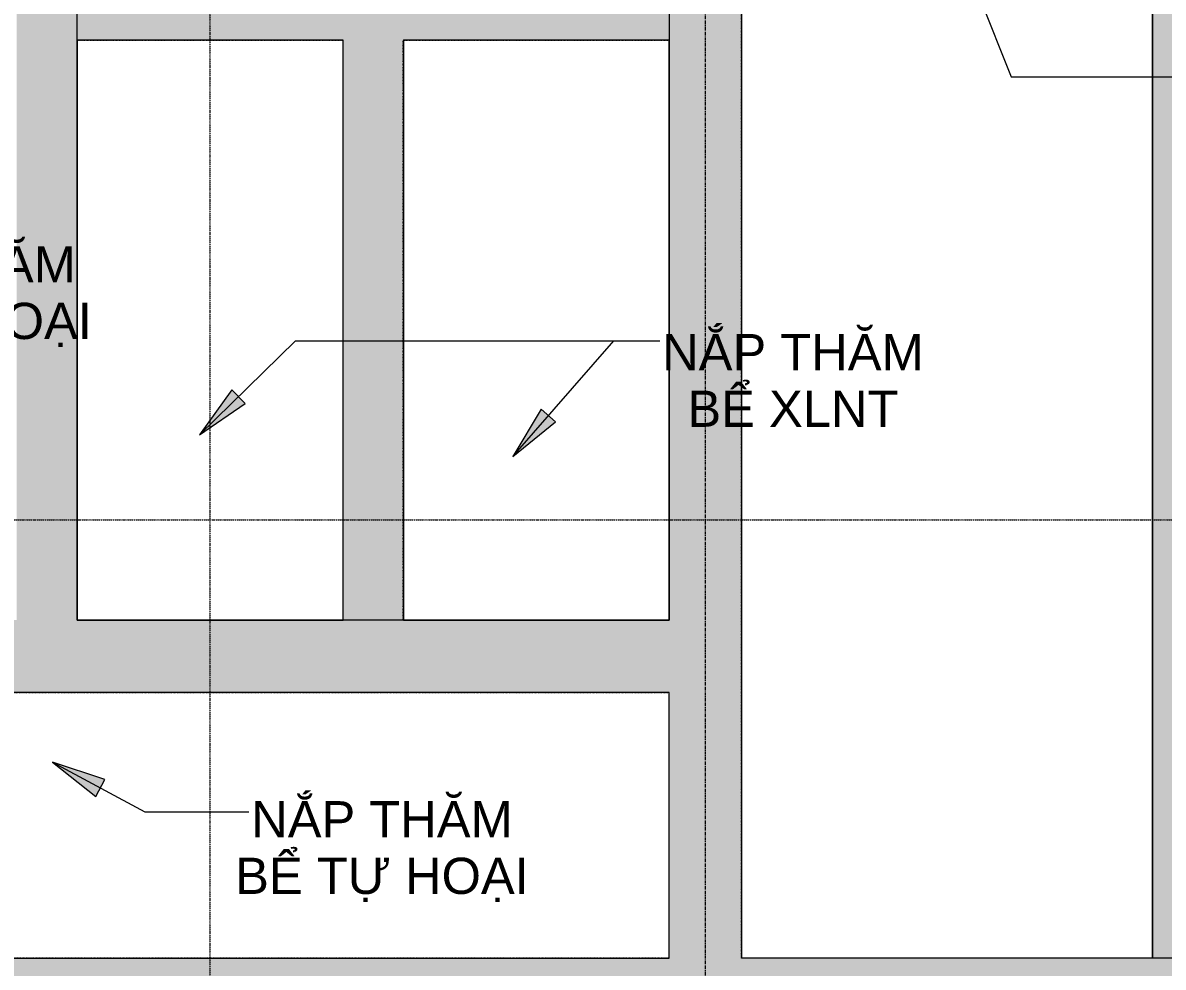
# Model space of a CAD drawing. Header units: millimetres. Extents: x 83532 to 228915, y -7302 to 22802.
# Drawn here: x 113105 to 117824, y 15199 to 19108 of the extents above; entities that cross this region are included whole.
import ezdxf

# ---------------------------------------------------------------- set-up
doc = ezdxf.new("R2010")
doc.units = ezdxf.units.MM
for name, pattern in [('Dash', [6, 3, -3]), ('Dash Dot 3_16_', [7.9375, 4.7625, -1.5875, 0, -1.5875]), ('Grid Line', [22.225, 12.7, -3.175, 3.175, -3.175])]:
    doc.linetypes.add(name, pattern=pattern)
for name, color, linetype, lineweight in [('A-DETL-GENF-4', 7, 'Continuous', 18), ('A-FLOR-OVHD', 1, 'Dash', 18), ('G-ANNO-SYMB-1', 111, 'Dash Dot 3_16_', 18), ('G-ANNO-TEXT-1', 10, 'Continuous', 9), ('G-ANNO-TEXT-2', 7, 'Continuous', 9), ('G-IMPT', 8, 'Continuous', 18), ('M-EQPM', 50, 'Continuous', 18), ('S-GRID-1', 1, 'Grid Line', 9)]:
    doc.layers.add(name, color=color, linetype=linetype, lineweight=lineweight)
doc.styles.add('Arial', font='arial.ttf', dxfattribs={"height": 150})

# ---------------------------------------------------------------- blocks, each defined once
blk = doc.blocks.new('TKTC_NAP THAM BE XLNT_260130 - TKTC_XREF_260130_NAP THAM BE XLNT_dwg-3399784-TKCS_BỂ XLNT - MẶT BẰNG NẮP BỂ')
at = {"layer": 'G-IMPT', "flags": 128}
for points in [[(85378.1, 19938.2), (87828.5, 19938.2), (87828.5, 15787.6), (85378.1, 15787.6)], [(88128.5, 19937.9), (89828.1, 19937.9), (89828.1, 14387.9), (88128.5, 14387.9), (88128.5, 15737.3)], [(90078.1, 14387.9), (89828.1, 14387.9), (89828.1, 19937.9), (90078.1, 19937.9)], [(86478.5, 18188.2), (85378.1, 18188.2), (85378.1, 15787.6), (86478.5, 15787.6)], [(87828.5, 18188.2), (86728.5, 18188.2), (86728.5, 15787.6), (87828.5, 15787.6)], [(87828.5, 15487.6), (83727.6, 15487.6), (83727.6, 14387.9), (87828.5, 14387.9)]]:
    blk.add_lwpolyline(points, close=True, dxfattribs=at)
blk = doc.blocks.new('TKTC_NAP THAM BE XLNT_260130 - NẮP THĂM BỂ XLNT-2335565-TKCS_BỂ XLNT - MẶT BẰNG NẮP BỂ')
blk.add_blockref('TKTC_NAP THAM BE XLNT_260130 - TKTC_XREF_260130_NAP THAM BE XLNT_dwg-3399784-TKCS_BỂ XLNT - MẶT BẰNG NẮP BỂ', (-83427.6, -14087.9))

msp = doc.modelspace()

# ---------------------------------------------------------------- hatches: boundary and pattern name
at = {"layer": 'A-DETL-GENF-4'}
h = msp.add_hatch(color=256, dxfattribs=at)
h.paths.add_polyline_path([(119304.1, 14936.9), (126528.8, 14936.9), (126528.8, 21087.2), (111378.8, 21087.2), (111378.8, 14936.9), (119185.6, 14936.9)])
h.paths.add_polyline_path([(111678.8, 15236.9), (111678.8, 16336.3), (115778.8, 16336.3), (115778.8, 15236.9), (113078.8, 15236.9)])
h.paths.add_polyline_path([(125522.5, 15236.9), (125028.8, 15236.9), (125028.8, 17536.9), (126228.8, 17536.9), (126228.8, 15236.9), (126226, 15236.9)])
h.paths.add_polyline_path([(118128.5, 15236.9), (118028.8, 15236.9), (118028.8, 20787.2), (119713.8, 20787.2), (119713.8, 15236.9), (119063.5, 15236.9)])
h.paths.add_polyline_path([(121166.6, 15236.9), (119963.8, 15236.9), (119963.8, 20787.2), (122978.8, 20787.2), (122978.8, 15236.9)])
h.paths.add_polyline_path([(116078.8, 15236.9), (116078.8, 20787.2), (117778.8, 20787.2), (117778.8, 15236.9)])
h.paths.add_polyline_path([(124778.8, 15236.9), (123228.8, 15236.9), (123228.8, 17536.9), (124778.8, 17536.9), (124778.8, 15286.9)])
h.paths.add_polyline_path([(114348.8, 16636.3), (113328.8, 16636.3), (113328.8, 19036.9), (114428.8, 19036.9), (114428.8, 16636.3)])
h.paths.add_polyline_path([(112091.4, 16636.3), (111678.8, 16636.3), (111678.8, 20786.9), (113078.8, 20786.9), (113078.8, 16636.3)])
h.paths.add_polyline_path([(115778.8, 16636.3), (114678.8, 16636.3), (114678.8, 19036.9), (115778.8, 19036.9), (115778.8, 17081.8)])
h.paths.add_polyline_path([(124321.3, 17786.9), (123228.8, 17786.9), (123228.8, 20787.2), (126228.8, 20787.2), (126228.8, 17786.9), (124778.8, 17786.9)])
h.paths.add_polyline_path([(115778.8, 19286.9), (113328.8, 19286.9), (113328.8, 20786.9), (115778.8, 20786.9)])
at = {"layer": 'G-ANNO-TEXT-1'}
for points in [[(113835.9, 17403.1), (114024.4, 17532.1), (113969, 17588.8)], [(115131.9, 17313), (115309.7, 17456.5), (115249.9, 17508.6)], [(113227.5, 16047.6), (113406.8, 15906.1), (113444.4, 15976)]]:
    msp.add_hatch(color=256, dxfattribs=at).paths.add_polyline_path(points)

# ---------------------------------------------------------------- linework, layer by layer
at = {"layer": 'A-FLOR-OVHD'}
for p, q in [((116078.8, 15236.9), (116078.8, 20787.2)), ((117778.8, 20787.2), (117778.8, 15236.9)), ((113328.8, 16636.3), (113328.8, 19036.9)), ((113328.8, 19036.9), (114428.8, 19036.9)), ((114428.8, 19036.9), (114428.8, 16636.3)), ((114678.8, 16636.3), (114678.8, 19036.9)), ((114678.8, 19036.9), (115778.8, 19036.9)), ((115778.8, 19036.9), (115778.8, 16636.3)), ((114428.8, 16636.3), (113328.8, 16636.3)), ((115778.8, 16636.3), (114678.8, 16636.3)), ((111678.8, 16336.3), (115778.8, 16336.3)), ((115778.8, 16336.3), (115778.8, 15236.9)), ((115778.8, 15236.9), (111678.8, 15236.9)), ((117778.8, 15236.9), (116078.8, 15236.9))]:
    msp.add_line(p, q, dxfattribs=at)
at = {"layer": 'G-ANNO-SYMB-1'}
for p, q in [((113878.8, 21834.8), (113878.8, 12428.2)), ((109208.8, 17050.7), (128831, 17050.7))]:
    msp.add_line(p, q, dxfattribs=at)
at = {"layer": 'G-ANNO-TEXT-1'}
for p, q in [((116983.6, 19412.8), (117195.4, 18884.7)), ((117195.4, 18884.7), (118521.1, 18884.7)), ((113835.9, 17403.1), (114233.7, 17792.3)), ((114233.7, 17792.3), (115740.9, 17792.3)), ((115131.9, 17313), (115550.1, 17792.3)), ((115550.1, 17792.3), (115740.9, 17792.3)), ((113969, 17588.8), (113835.9, 17403.1)), ((114024.4, 17532.1), (113969, 17588.8)), ((113835.9, 17403.1), (114024.4, 17532.1)), ((115249.9, 17508.6), (115131.9, 17313)), ((115309.7, 17456.5), (115249.9, 17508.6)), ((115131.9, 17313), (115309.7, 17456.5)), ((113227.5, 16047.6), (113406.8, 15906.1)), ((113444.4, 15976), (113227.5, 16047.6)), ((113227.5, 16047.6), (113609.5, 15842.1)), ((113406.8, 15906.1), (113444.4, 15976)), ((113609.5, 15842.1), (113970.7, 15842.1)), ((113970.7, 15842.1), (114040.2, 15842.1))]:
    msp.add_line(p, q, dxfattribs=at)
at = {"layer": 'S-GRID-1'}
msp.add_line((115928.8, 19803.7), (115928.8, 14384.5), dxfattribs=at)

# ---------------------------------------------------------------- block references
at = {"layer": 'M-EQPM'}
msp.add_blockref('TKTC_NAP THAM BE XLNT_260130 - NẮP THĂM BỂ XLNT-2335565-TKCS_BỂ XLNT - MẶT BẰNG NẮP BỂ', (111378.8, 14936.6), dxfattribs=at)

# ---------------------------------------------------------------- texts
at = {"layer": 'G-ANNO-TEXT-2', "char_height": 150, "attachment_point": 5, "line_spacing_factor": 0.936439, "style": 'Arial'}
for s, insert, width in [('\\pt952.5,1905,2857.5,3810,4762.5,5715,6667.5,7620,8572.5,9525,10477.5,11430,12382.5,13335,14287.5,15240,16192.5,17145,18097.5,19050,20002.5,20955,21907.5,22860,23812.5,24765,25717.5,26670,27622.5,28575,29527.5,30480;NẮP THĂM\\PBỂ TỰ HOẠI', (112782.8, 17975), 1257.45), ('\\pt952.5,1905,2857.5,3810,4762.5,5715,6667.5,7620,8572.5,9525,10477.5,11430,12382.5,13335,14287.5,15240,16192.5,17145,18097.5,19050,20002.5,20955,21907.5,22860,23812.5,24765,25717.5,26670,27622.5,28575,29527.5,30480;NẮP THĂM\\PBỂ XLNT', (116291.7, 17628.1), 1117.312), ('\\pt952.5,1905,2857.5,3810,4762.5,5715,6667.5,7620,8572.5,9525,10477.5,11430,12382.5,13335,14287.5,15240,16192.5,17145,18097.5,19050,20002.5,20955,21907.5,22860,23812.5,24765,25717.5,26670,27622.5,28575,29527.5,30480;NẮP THĂM\\PBỂ TỰ HOẠI', (114591, 15677.9), 1257.45)]:
    msp.add_mtext(s, dxfattribs=dict(at, insert=insert, width=width))

doc.saveas('drawing.dxf')
